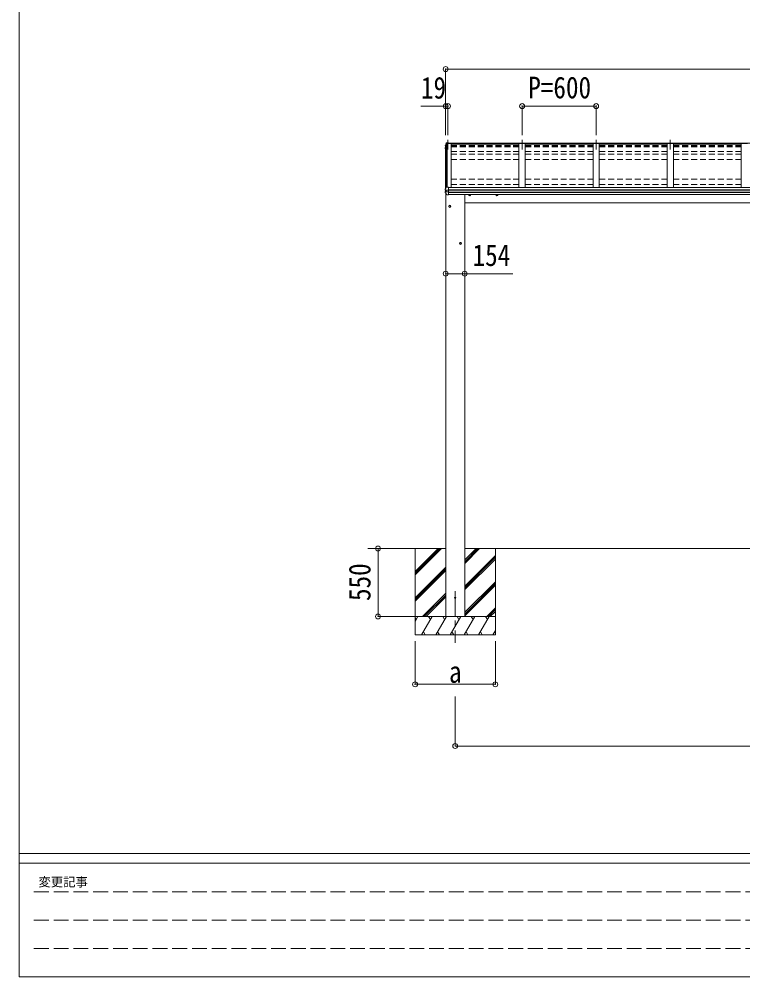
# Model space of a CAD drawing. Units: millimetres at full size, sheet at 1:40; some dimension numbers follow another scale. Extents: x -11243 to 11243, y -7760 to 7760.
# Drawn here: x -11243 to -5383, y -7760 to 0 of the extents above; entities that cross this region are included whole.
import ezdxf
from ezdxf.enums import TextEntityAlignment as Align

# ---------------------------------------------------------------- set-up
doc = ezdxf.new("R2010")
doc.units = ezdxf.units.MM
doc.header["$LTSCALE"] = 40
doc.header["$PDMODE"] = 32
doc.header["$PDSIZE"] = 40
for name, pattern in [('CHAIN1', [8, 5, -1, 1, -1]), ('DASHED1', [1.8, 1.2, -0.6]), ('DASHED3', [4, 3, -1])]:
    doc.linetypes.add(name, pattern=pattern)
for name, color, linetype, lineweight in [('0-0_0', 7, 'Continuous', 9), ('0-1_本体', 5, 'CHAIN1', 9), ('0-3_ELV2', 4, 'Continuous', 9), ('0-6_OTH_LINE', 6, 'Continuous', 9), ('F-0_240', 7, 'Continuous', 9)]:
    doc.layers.add(name, color=color, linetype=linetype, lineweight=lineweight)
doc.styles.add('ＭＳ ゴシック', font='')
doc.styles.get('ＭＳ ゴシック').set_extended_font_data('MS Gothic')

msp = doc.modelspace()

# ---------------------------------------------------------------- linework, layer by layer
at = {"layer": '0-0_0'}
for p, q in [((-7789.01, -4289.62), (-8418.63, -4289.62)), ((-8037.01, -4289.62), (-8037.01, -4989.62)), ((-8037.01, -4475.6), (-7851.03, -4289.62)), ((-8037.01, -4489.74), (-7836.89, -4289.62)), ((-8037.01, -4503.89), (-7822.75, -4289.62)), ((-8037.01, -4291.76), (-8034.88, -4289.62)), ((-2506.01, -4289.62), (-7635.01, -4289.62)), ((-7635.01, -4410.26), (-7514.38, -4289.62)), ((-7635.01, -4396.11), (-7528.52, -4289.62)), ((-7635.01, -4381.97), (-7542.66, -4289.62)), ((-7387.01, -4289.62), (-7387.01, -4989.62)), ((-7635.01, -4594.1), (-7387.01, -4346.1)), ((-7635.01, -4608.24), (-7387.01, -4360.25)), ((-7635.01, -4622.39), (-7387.01, -4374.39)), ((-8037.01, -4687.73), (-7789.01, -4439.74)), ((-8037.01, -4701.88), (-7789.01, -4453.88)), ((-8037.01, -4716.02), (-7789.01, -4468.02)), ((-7635.01, -4806.23), (-7387.01, -4558.23)), ((-7635.01, -4820.38), (-7387.01, -4572.38)), ((-7976.77, -4839.62), (-7789.01, -4651.87)), ((-7635.01, -4834.52), (-7387.01, -4586.52)), ((-7962.63, -4839.62), (-7789.01, -4666.01)), ((-7948.48, -4839.62), (-7789.01, -4680.15)), ((-7456.27, -4839.62), (-7387.01, -4770.37)), ((-7442.13, -4839.62), (-7387.01, -4784.51)), ((-7427.98, -4839.62), (-7387.01, -4798.65)), ((-7387.01, -4839.62), (-8037.01, -4839.62)), ((-8037.01, -4879.72), (-8013.86, -4839.62)), ((-8028.86, -4865.61), (-8037.01, -4851.49)), ((-7984.99, -4989.62), (-7898.39, -4839.62)), ((-7913.39, -4865.61), (-7928.39, -4839.62)), ((-7869.52, -4989.62), (-7782.92, -4839.62)), ((-7797.92, -4865.61), (-7812.92, -4839.62)), ((-7754.05, -4989.62), (-7667.45, -4839.62)), ((-7682.45, -4865.61), (-7697.45, -4839.62)), ((-7638.58, -4989.62), (-7551.98, -4839.62)), ((-7566.98, -4865.61), (-7581.98, -4839.62)), ((-7523.11, -4989.62), (-7436.51, -4839.62)), ((-7466.51, -4839.62), (-7451.51, -4865.61)), ((-7969.99, -4963.65), (-7955, -4989.62)), ((-7854.52, -4963.64), (-7839.52, -4989.62)), ((-7739.05, -4963.64), (-7724.05, -4989.62)), ((-7623.58, -4963.64), (-7608.59, -4989.62)), ((-7508.11, -4963.65), (-7493.12, -4989.62)), ((-7407.64, -4989.62), (-7387.01, -4953.89)), ((-7392.64, -4963.64), (-7387.01, -4973.4)), ((-8037.01, -4989.62), (-7387.01, -4989.62))]:
    msp.add_line(p, q, dxfattribs=at)
at = {"layer": '0-0_0', "linetype": 'DASHED1'}
msp.add_line((-7789.01, -4839.62), (-7635.01, -4839.62), dxfattribs=at)
at = {"layer": '0-1_本体'}
for p, q in [((-7770.51, -976.64), (-7770.51, -1055.9)), ((-7170.51, -976.64), (-7170.51, -1055.9)), ((-6570.51, -976.64), (-6570.51, -1055.9)), ((-5970.51, -976.64), (-5970.51, -1055.9)), ((-7712.01, -4633.68), (-7712.01, -5054.76))]:
    msp.add_line(p, q, dxfattribs=at)
at = {"layer": '0-3_ELV2'}
for p, q in [((-7789.51, -1026.36), (-7782.39, -1007.8)), ((-7782.69, -1007.65), (-7781.49, -1007.58)), ((-7782.51, -1008.12), (-7782.51, -1356.12)), ((-7782.39, -1007.8), (-7745.51, -1007.8)), ((-7781.34, -1007.37), (-7781.71, -1004.89)), ((-7781.49, -1007.58), (-7781.71, -1006.1)), ((-7767.51, -1001.66), (-7781.67, -1002.44)), ((-7770.51, -1006.76), (-7781.34, -1007.37)), ((-7781.34, -1007.37), (-7781.34, -1007.8)), ((-7781.34, -1007.75), (-7770.51, -1007.75)), ((-7776.81, -1361.49), (-7776.81, -1007.8)), ((-7770.51, -1004.52), (-7770.51, -1007.75)), ((-7770.51, -1004.52), (-7767.51, -1004.52)), ((-7767.51, -1004.52), (-7767.51, -1001.67)), ((-7745.51, -1007.8), (-7745.51, -1364.06)), ((-7145.51, -1007.8), (-7195.51, -1007.8)), ((-7195.51, -1007.8), (-7195.51, -1364.06)), ((-7145.51, -1007.8), (-7145.51, -1364.06)), ((-6545.51, -1007.8), (-6595.51, -1007.8)), ((-6595.51, -1007.8), (-6595.51, -1364.06)), ((-6545.51, -1007.8), (-6545.51, -1364.06)), ((-5945.51, -1007.8), (-5995.51, -1007.8)), ((-5995.51, -1007.8), (-5995.51, -1364.06)), ((-5945.51, -1007.8), (-5945.51, -1364.06)), ((-5345.51, -1007.8), (-5395.51, -1007.8)), ((-5395.51, -1007.8), (-5395.51, -1364.06)), ((-7792.39, -1042.64), (-7792.39, -1046.69)), ((-7792.34, -1042.31), (-7792.35, -1042.37)), ((-7791.98, -1023.69), (-7791.98, -1027.71)), ((-7789.51, -1045.06), (-7791.33, -1045.41)), ((-7790.93, -1028.98), (-7789.51, -1029.26)), ((-7789.51, -1041.04), (-7790.65, -1041.19)), ((-7790.36, -1046.75), (-7789.51, -1046.58)), ((-7789.51, -1027.39), (-7790.08, -1027.28)), ((-7789.51, -1027.74), (-7790.08, -1027.63)), ((-7789.51, -1026.36), (-7789.51, -1370.64)), ((-7745.51, -1013.2), (-7195.51, -1013.2)), ((-7145.51, -1013.2), (-6595.51, -1013.2)), ((-6545.51, -1013.2), (-5995.51, -1013.2)), ((-5945.51, -1013.2), (-5395.51, -1013.2)), ((-7792.55, -1402.98), (-7792.55, -1396.45)), ((-7792.08, -1384.42), (-7792.08, -1377.92)), ((-7784.51, -1394.07), (-7791.74, -1395.47)), ((-7791.22, -1385.42), (-7791.28, -1385.4)), ((-7791.22, -1385.42), (-7791.21, -1385.42)), ((-7783.96, -1386.35), (-7790.34, -1385.56)), ((-7789.51, -1385.66), (-7789.51, -1395.04)), ((-7784.51, -1386.28), (-7784.51, -1400.08)), ((-7767.51, -1386.35), (-7782.3, -1386.44)), ((-7767.51, -1424.51), (-7767.51, -1361.03)), ((-7767.51, -1364.06), (-2373.51, -1364.06)), ((-7767.51, -1383.59), (-2373.51, -1383.59)), ((-7767.51, -1384.49), (-2373.51, -1384.49)), ((-7789.01, -1409.13), (-7789.01, -4839.62)), ((-7767.51, -1400.21), (-7782.3, -1400)), ((-7779.89, -1423.42), (-7779.88, -1423.44)), ((-7767.51, -1424.51), (-7779.1, -1423.88)), ((-7767.51, -1401.73), (-2373.51, -1401.73)), ((-7767.51, -1403.7), (-2373.51, -1403.7)), ((-7767.51, -1421.72), (-2373.51, -1421.72)), ((-7635.01, -1421.72), (-7635.01, -4839.62)), ((-7635.01, -1489.62), (-2506.01, -1489.62))]:
    msp.add_line(p, q, dxfattribs=at)
at = {"layer": '0-3_ELV2', "linetype": 'DASHED1'}
for p, q in [((-7745.51, -1023.32), (-7195.51, -1023.32)), ((-7745.51, -1028.17), (-7195.51, -1028.17)), ((-7745.51, -1029.7), (-7195.51, -1029.7)), ((-7745.51, -1031.67), (-7195.51, -1031.67)), ((-7745.51, -1035.44), (-7195.51, -1035.44)), ((-7745.51, -1072.74), (-7195.51, -1072.74)), ((-7145.51, -1023.32), (-6595.51, -1023.32)), ((-7145.51, -1028.17), (-6595.51, -1028.17)), ((-7145.51, -1029.7), (-6595.51, -1029.7)), ((-7145.51, -1031.67), (-6595.51, -1031.67)), ((-7145.51, -1035.44), (-6595.51, -1035.44)), ((-7145.51, -1072.74), (-6595.51, -1072.74)), ((-6545.51, -1023.32), (-5995.51, -1023.32)), ((-6545.51, -1028.17), (-5995.51, -1028.17)), ((-6545.51, -1029.7), (-5995.51, -1029.7)), ((-6545.51, -1031.67), (-5995.51, -1031.67)), ((-6545.51, -1035.44), (-5995.51, -1035.44)), ((-6545.51, -1072.74), (-5995.51, -1072.74)), ((-5945.51, -1023.32), (-5395.51, -1023.32)), ((-5945.51, -1028.17), (-5395.51, -1028.17)), ((-5945.51, -1029.7), (-5395.51, -1029.7)), ((-5945.51, -1031.67), (-5395.51, -1031.67)), ((-5945.51, -1035.44), (-5395.51, -1035.44)), ((-5945.51, -1072.74), (-5395.51, -1072.74)), ((-7745.51, -1093.9), (-7195.51, -1093.9)), ((-7745.51, -1136.41), (-7195.51, -1136.41)), ((-7145.51, -1093.9), (-6595.51, -1093.9)), ((-7145.51, -1136.41), (-6595.51, -1136.41)), ((-6545.51, -1093.9), (-5995.51, -1093.9)), ((-6545.51, -1136.41), (-5995.51, -1136.41)), ((-5945.51, -1093.9), (-5395.51, -1093.9)), ((-5945.51, -1136.41), (-5395.51, -1136.41)), ((-7745.51, -1296.69), (-7195.51, -1296.69)), ((-7145.51, -1296.69), (-6595.51, -1296.69)), ((-6545.51, -1296.69), (-5995.51, -1296.69)), ((-5945.51, -1296.69), (-5395.51, -1296.69)), ((-7745.51, -1339.2), (-7195.51, -1339.2)), ((-7145.51, -1339.2), (-6595.51, -1339.2)), ((-6545.51, -1339.2), (-5995.51, -1339.2)), ((-5945.51, -1339.2), (-5395.51, -1339.2))]:
    msp.add_line(p, q, dxfattribs=at)
at = {"layer": '0-3_ELV2'}
for points in [[(-7784.32, -1003.65), (-7788.56, -1014.26), (-7791.91, -1023.2), (-7791.97, -1023.47), (-7791.98, -1023.54)], [(-7784.32, -1007.22), (-7785.31, -1009.71), (-7786.3, -1012.2), (-7787.27, -1014.7), (-7788.22, -1017.21), (-7789.16, -1019.72), (-7790.09, -1022.23), (-7791.01, -1024.75), (-7791.91, -1027.28)], [(-7767.51, -1004.1), (-7781.71, -1004.89), (-7781.71, -1006.1), (-7782.83, -1006.16)], [(-7781.41, -1007.8), (-7781.49, -1007.24), (-7781.49, -1007.58)], [(-7770.51, -1007.8), (-7770.51, -1004.53), (-2370.51, -1004.53)], [(-7792.35, -1042.32), (-7792.38, -1042.5), (-7792.38, -1042.63)], [(-7792.22, -1047.33), (-7790.75, -1049.87), (-7789.51, -1052)], [(-7791.98, -1023.54), (-7791.98, -1023.64), (-7791.98, -1023.7)], [(-7792.03, -1377.59), (-7792.08, -1377.8), (-7792.08, -1377.92)], [(-7784.15, -1356.78), (-7785.18, -1359.36), (-7786.2, -1361.95), (-7787.21, -1364.54), (-7788.2, -1367.14), (-7789.18, -1369.74), (-7790.14, -1372.35), (-7791.09, -1374.97), (-7792.03, -1377.59)], [(-7788.74, -1385.65), (-7789.97, -1385.6), (-7791.21, -1385.42)], [(-7783.96, -1386.35), (-7783.71, -1386.38), (-7783.56, -1386.39)], [(-7767.51, -1361.03), (-7781.51, -1361.71), (-7781.51, -1356.07), (-7783.27, -1356.16)], [(-7594.51, -1429.42), (-7601.01, -1425.67), (-7601.01, -1421.72)], [(-7594.51, -1429.42), (-7588.01, -1425.67), (-7588.01, -1421.72)], [(-7374.52, -1429.42), (-7381.02, -1425.67), (-7381.02, -1421.72)], [(-7374.52, -1429.42), (-7368.02, -1425.67), (-7368.02, -1421.72)], [(-7756.01, -1524.42), (-7762.51, -1520.67), (-7762.51, -1513.16), (-7756.01, -1509.41)], [(-7756.01, -1524.42), (-7749.51, -1520.67), (-7749.51, -1513.16), (-7756.01, -1509.41)], [(-7669.01, -1824.42), (-7675.51, -1820.67), (-7675.51, -1813.16), (-7669.01, -1809.41)], [(-7669.01, -1824.42), (-7662.51, -1820.67), (-7662.51, -1813.16), (-7669.01, -1809.41)]]:
    msp.add_lwpolyline(points, dxfattribs=at)
for centre, radius in [((-7756.01, -1516.91), 8.5), ((-7756.01, -1516.91), 7.7), ((-7756.01, -1516.91), 6.5), ((-7669.01, -1816.91), 8.5), ((-7669.01, -1816.91), 7.7), ((-7669.01, -1816.91), 6.5), ((-7712.01, -4689.62), 5)]:
    msp.add_circle(centre, radius, dxfattribs=at)
for centre, radius, start, end in [((-7320.58, -1194.21), 498.52, 158.04646, 160.43093), ((-7782.74, -1007.85), 1.7, 92.9577, 157.99775), ((-7782.09, -1005.02), 2.62, 80.76, 148.16555), ((-7782.67, -1007.95), 0.3, 92.95769, 158.00506), ((-7791.09, -1046.69), 1.3, 100.8784, 209.72862), ((-7791.08, -1042.59), 1.3, 99.76805, 169.97457), ((-7790.69, -1027.71), 1.3, 160.55137, 259.11062), ((-7790.63, -1043.52), 2.32, 92.65141, 119.69627), ((-7790.31, -1047.04), 0.299, 100.87832, 209.80871), ((-7357.75, -798.43), 499.04, 209.85327, 210.09589), ((-7357.75, -798.78), 499.04, 209.85327, 210.09589), ((-7790.02, -1027.33), 0.299, 160.48478, 259.11069), ((-7790.02, -1026.98), 0.3, 212.93591, 259.04607), ((-7791.56, -1396.45), 0.998, 100.914, 179.94879), ((-7791.08, -1384.42), 1, 180, 258.54639), ((-7783.22, -1357.16), 1, 92.95955, 157.94622), ((-7791.55, -1402.98), 1, 180, 210.67851), ((-7397.61, -1169.28), 459.05, 210.67556, 213.61643), ((-7784.85, -1383.73), 16.37, 271.41275, 274.51688), ((-7779.04, -1422.89), 1, 213.61937, 266.89265), ((-7594.51, -1421.91), 8.5, 178.68482, 1.31518), ((-7594.51, -1421.91), 7.7, 178.54815, 1.45185), ((-7594.51, -1421.91), 6.5, 178.27991, 1.72009), ((-7374.52, -1421.91), 8.5, 178.68472, 1.31528), ((-7374.52, -1421.91), 7.7, 178.54804, 1.45196), ((-7374.52, -1421.91), 6.5, 178.27976, 1.72024)]:
    msp.add_arc(centre, radius, start, end, dxfattribs=at)
for centre, major_axis, ratio, start_param, end_param in [((-7783.66, -1378.83), (9.96, -2.12), 0.734427, 4.8771941, 5.0024979), ((-7783.51, -1399.88), (1, 0.195), 0.067217, 3.1284981, 3.4826308), ((-7783.66, -1407.61), (9.97, 1.96), 0.736539, 1.29146, 1.4167637)]:
    msp.add_ellipse(centre, major_axis=major_axis, ratio=ratio, start_param=start_param, end_param=end_param, dxfattribs=at)
at = {"layer": '0-6_OTH_LINE'}
for p, q in [((-7789.51, -404.53), (-7789.51, -940)), ((-7789.51, -404.53), (-2351.51, -404.53)), ((-7789.51, -704.53), (-7989.73, -704.53)), ((-7789.51, -704.53), (-7789.51, -940)), ((-7770.51, -704.53), (-7789.51, -704.53)), ((-7770.51, -704.53), (-7770.51, -940)), ((-7170.51, -704.53), (-7170.51, -940)), ((-7170.51, -704.53), (-6570.51, -704.53)), ((-6570.51, -704.53), (-6570.51, -940)), ((-7789.01, -2062.31), (-7635.01, -2062.31)), ((-8337.01, -4289.62), (-8038.01, -4289.62)), ((-8337.01, -4839.62), (-8337.01, -4289.62)), ((-8337.01, -4839.62), (-8038.01, -4839.62)), ((-8037.01, -5389.6), (-8037.01, -5039.62)), ((-7387.01, -5389.6), (-7387.01, -5039.62)), ((-8037.01, -5389.6), (-7387.01, -5389.6)), ((-7712.01, -5889.62), (-7712.01, -5489.62)), ((-7712.01, -5889.62), (-2429.01, -5889.62))]:
    msp.add_line(p, q, dxfattribs=at)
at = {"layer": '0-6_OTH_LINE', "lineweight": 18}
msp.add_line((-7635.01, -2062.31), (-7245.81, -2062.31), dxfattribs=at)
at = {"layer": '0-6_OTH_LINE'}
for p in [(-7789.51, -404.53), (-7789.51, -704.53), (-7770.51, -704.53), (-7170.51, -704.53), (-6570.51, -704.53), (-7789.01, -2062.31), (-7635.01, -2062.31), (-8337.01, -4289.62), (-8337.01, -4839.62), (-8037.01, -5389.6), (-7387.01, -5389.6), (-7712.01, -5889.62)]:
    msp.add_point(p, dxfattribs=at)
at = {"layer": 'F-0_240', "color": 5}
for p, q in [((-11242.74, 7760), (-11242.74, -7760)), ((-11242.74, -6760), (10677.26, -6760)), ((-11242.74, -6840), (7121.58, -6840)), ((-11242.74, -7760), (10677.26, -7760))]:
    msp.add_line(p, q, dxfattribs=at)
at = {"layer": 'F-0_240', "color": 4, "linetype": 'DASHED3'}
for p, q in [((-11122.75, -7070), (-4718.42, -7070)), ((-11122.75, -7300), (-4718.42, -7300)), ((-11122.75, -7530), (-4718.42, -7530))]:
    msp.add_line(p, q, dxfattribs=at)

# ---------------------------------------------------------------- texts
at = {"layer": '0-6_OTH_LINE', "color": 7, "style": 'ＭＳ ゴシック', "width": 0.85}
for s, p in [('19', (-7989.41, -696.11)), ('P=600', (-7120.51, -694.53)), ('154', (-7571.51, -2052.89)), ('a', (-7762.01, -5429.6))]:
    msp.add_text(s, height=176, dxfattribs=at).set_placement(p, align=Align.BOTTOM_LEFT)
msp.add_text('550', height=176, rotation=90, dxfattribs=at).set_placement((-8345.01, -4714.62), align=Align.BOTTOM_LEFT)
at = {"layer": 'F-0_240', "style": 'ＭＳ ゴシック'}
msp.add_text('変更記事', height=73.31, dxfattribs=at).set_placement((-11086.44, -7050), align=Align.BOTTOM_LEFT)

doc.saveas('drawing.dxf')
